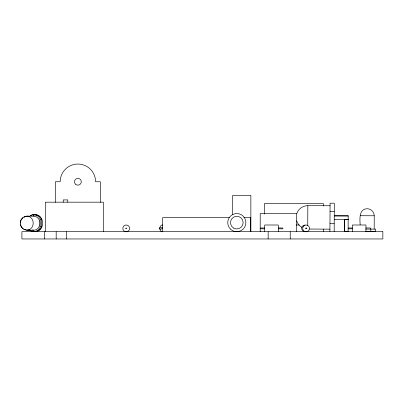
<?xml version="1.0" encoding="UTF-8"?>
<svg xmlns="http://www.w3.org/2000/svg" width="403" height="403" viewBox="0 0 403 403"><rect width="100%" height="100%" fill="white"/><g stroke="black" fill="none" stroke-linecap="round" stroke-linejoin="round"><path stroke-width="0.6" d="M29.278 229.881A8.488 7.355 -89.4 0 0 40.129 227.393L40.149 218.9A8.488 7.355 -89.4 0 0 30.114 215.791M35.021 231.649A8.488 7.355 -89.4 0 0 41.403 227.403L41.423 218.915A8.488 7.355 -89.4 0 0 33.162 214.96M55.367 202.336L55.402 181.748L60.173 181.748A17.707 17.707 0 0 1 77.88 164.041A17.707 17.707 0 0 1 95.587 181.748L100.352 181.748L100.352 202.336M348.162 218.945L348.127 231.418L344.409 231.393L344.439 219.544M344.54 231.418L344.57 219.59L348.157 219.61L348.177 215.434L334.253 215.363M307.736 225.604L307.842 205.641L330.062 205.757M329.926 231.483L330.072 203.188L334.319 203.208L334.173 231.508M360.161 224.793C359.819 219.051 358.816 208.87 367.259 208.724C371.017 208.719 374.286 212.023 374.241 215.776L374.17 229.111M370.825 231.639L370.836 229.09M20.301 223.126L21.016 220.088L23.087 217.625M306.456 228.617L306.456 228.189L305.872 228.033L305.716 228.617L306.3 228.773M161.981 228.294L162.192 227.987M296.739 213.686C298.19 208.94 302.925 205.671 307.842 205.641M159.462 228.818L159.462 227.987M24.754 216.592C18.81 218.466 18.78 227.786 24.724 229.685M45.665 202.18L103.385 202.18L103.385 231.695M229.337 217.62L162.646 217.62L162.646 231.695M243.81 217.62L250.726 217.62L250.726 231.695M296.114 225L299.207 225M278.322 227.977L282.866 227.977L282.866 228.833L278.322 228.833M365.949 227.977L370.493 227.977L370.493 228.833M264.706 227.987L260.615 227.987L260.615 228.818L264.706 228.818M352.328 227.987L348.242 227.987L348.242 228.818L352.328 228.818M330.032 211.313L334.278 211.333M360.206 215.706L374.241 215.776M334.253 216.028L348.177 216.104M334.233 219.539L348.157 219.61M329.966 223.358L334.213 223.378M365.667 229.065L375.717 229.116L375.702 231.665L366.005 231.614M309.569 229.04L329.936 229.146M348.127 231.393L344.409 231.393M27.187 216.129L33.852 216.199A7.017 6.075 -89.4 0 1 39.857 224.133A7.017 6.075 -89.4 0 1 32.24 229.992M40.376 219.534L41.65 219.544M40.355 226.758L41.63 226.773M27.147 230.163L33.812 230.234M301.882 227.433L299.469 225.564L297.621 223.131L296.699 220.869M23.46 229.005L21.833 227.423L20.477 224.698M33.792 214.658L33.852 216.199M365.949 231.811L365.949 225L352.328 225L352.328 231.811M323.428 206.019L323.428 203.545L264.403 203.545L264.403 214.069M323.428 229.191L323.428 231.695M296.527 231.695L296.527 213.53L260.207 213.53L260.207 231.695M290.231 231.695L290.231 238.959M278.322 231.811L278.322 225L264.706 225L264.706 231.811M268.146 231.695L268.146 238.959M250.857 231.695L250.857 195.369L232.697 195.369L232.697 214.784M67.775 202.18L67.775 199.913L63.236 199.913L63.236 202.18M66.621 231.695L66.621 238.959M56.178 231.695L56.178 238.959M45.725 202.18L45.665 231.695M44.602 231.695L44.602 238.959M304.164 231.695A3.405 3.395 90 0 1 305.041 225M162.898 231.695A3.405 2.408 -90 0 1 159.946 229.287M159.865 228.405A3.405 2.408 -90 0 1 162.898 225.116M33.066 231.559A8.488 7.355 -89.4 0 1 29.55 229.881M30.386 215.791A8.488 7.355 -89.4 0 1 35.973 214.945M33.439 214.955A8.488 7.355 -89.4 0 1 42.577 221.776A8.488 7.355 -89.4 0 1 35.776 231.629M28.875 229.922A7.017 6.075 -89.4 0 1 24.734 229.503M24.296 217.066A7.017 6.075 -89.4 0 1 27.339 216.129M24.145 217.071A7.017 6.075 -89.4 0 1 33.242 223.146A7.017 6.075 -89.4 0 1 24.115 229.221M306.068 228.189L306.225 228.773L306.804 228.617L306.648 228.033L306.068 228.189M125.857 228.189L126.013 228.773L126.597 228.617L126.441 228.033L125.857 228.189M159.17 228.098C159.407 231.302 166.887 226.461 159.17 228.098M382.85 231.695L21.903 231.695L21.903 238.959L382.85 238.959L382.85 231.695M303.147 226.703A3.405 3.395 90 0 0 306.089 231.811A3.405 3.395 90 0 0 309.03 226.703A3.405 3.395 90 0 0 303.147 226.703M124.522 231.352A3.405 3.405 0 0 0 129.63 228.405A3.405 3.405 0 0 0 124.522 225.453A3.405 3.405 0 0 0 124.522 231.352M75.472 184.156A3.405 3.405 0 0 0 81.169 182.63A3.405 3.405 0 0 0 76.998 178.458A3.405 3.405 0 0 0 75.472 184.156M230.395 229.035A9.083 9.083 0 0 0 245.583 224.965A9.083 9.083 0 0 0 234.465 213.842A9.083 9.083 0 0 0 230.395 229.035M233.639 228.108A6.347 6.347 0 0 0 243.16 222.612A6.347 6.347 0 0 0 233.639 217.116A6.347 6.347 0 0 0 233.639 228.108"/></g></svg>
